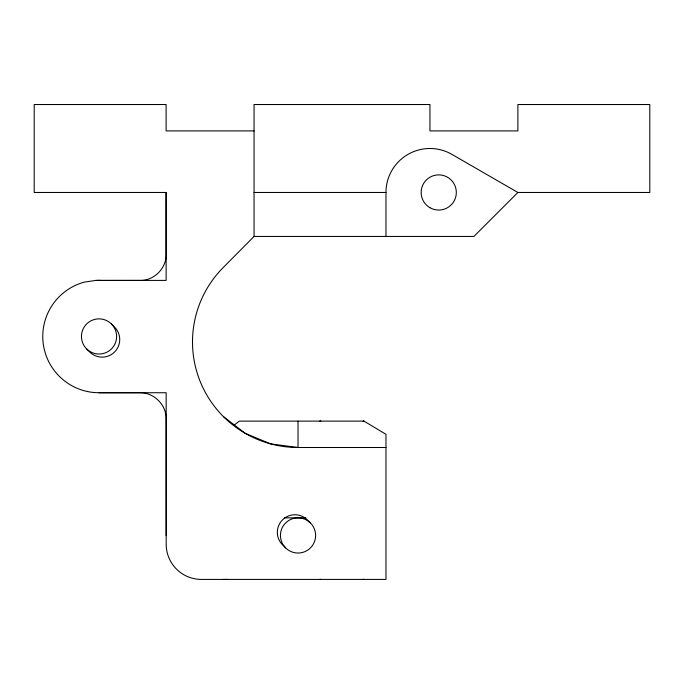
<?xml version="1.0" encoding="UTF-8"?>
<svg xmlns="http://www.w3.org/2000/svg" width="684" height="684" viewBox="0 0 684 684"><rect width="100%" height="100%" fill="white"/><g stroke="black" fill="none" stroke-linecap="round" stroke-linejoin="round"><path stroke-width="1.03" d="M254.055 130.909L166.118 130.909L166.118 104.524L34.2 104.524L34.2 192.469L166.118 192.469L166.135 280.406L95.777 280.423L84.465 282.09A56.285 56.285 0 0 0 99.035 392.736L166.161 392.736L166.186 535.649M254.055 192.469L385.973 192.469A43.973 43.973 0 0 1 451.927 154.387L517.882 192.469L649.8 192.469L649.8 104.524L517.882 104.524L517.882 130.909L429.945 130.909L429.945 104.524L254.055 104.524L254.055 236.442L223.403 267.35A105.533 105.533 0 0 0 298.027 447.498L385.973 447.498M517.882 192.469L473.918 236.442L254.055 236.442M234.338 424.978L239.323 421.122L363.982 421.122L385.973 434.306L385.973 579.416L201.37 579.416A35.175 35.175 0 0 1 166.186 544.242L166.169 419.121C166.563 404.979 153.917 392.334 139.784 392.736L99.035 392.736M97.085 280.423L100.975 280.423M222.89 579.476L227.678 579.416M95.777 280.423L139.75 280.414C153.934 280.97 166.691 268.214 166.126 254.029L166.118 192.469M284.578 517.856L305.928 517.856M310.468 523.004L306.825 520.208A17.587 17.587 0 0 0 282.8 544.242L285.596 547.884A17.587 17.587 0 0 0 310.468 547.884A17.587 17.587 0 0 0 310.468 523.004L307.355 519.9A17.587 17.587 0 0 0 282.483 519.9A17.587 17.587 0 0 0 282.483 544.772L285.596 547.884M223.403 416.59L245.265 433.365L270.719 443.907L298.027 447.498L298.027 421.122M111.475 324.011L114.587 327.123A17.587 17.587 0 0 1 114.587 351.995A17.587 17.587 0 0 1 89.707 351.995L86.603 348.891A17.587 17.587 0 0 1 94.486 319.462A17.587 17.587 0 0 1 116.023 341.008A17.587 17.587 0 0 1 86.603 348.891M385.973 192.469L385.973 236.442M320.753 421.122L320.009 421.122L320.753 421.122M363.982 421.122L363.23 421.122L363.982 421.122M320.762 579.416L320.018 579.416L320.762 579.416M363.982 579.416L363.238 579.416L363.982 579.416M429.945 207.697A17.587 17.587 0 0 0 456.322 192.469A17.587 17.587 0 0 0 429.945 177.233A17.587 17.587 0 0 0 429.945 207.697"/></g></svg>
